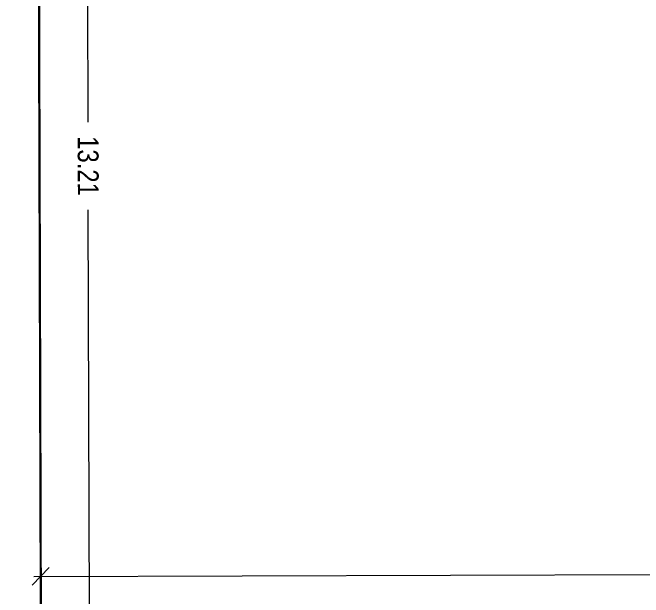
# Model space of a CAD drawing. Header units: millimetres. Extents: x 29397 to 29927, y 26123 to 26652.
# Drawn here: x 29647.95 to 29657.03, y 26368.59 to 26377.01 of the extents above; entities that cross this region are included whole.
import ezdxf

# ---------------------------------------------------------------- set-up
doc = ezdxf.new("R2010")
doc.units = ezdxf.units.MM
doc.header["$LTSCALE"] = 0.3
for name, color, linetype in [('_IndivSubPlot', 180, 'Continuous'), ('_IndivSubPlot_DIMENSION', 7, 'Continuous'), ('_InternalRoad', 3, 'Continuous')]:
    doc.layers.add(name, color=color, linetype=linetype)
doc.layers.get('0').off()
doc.styles.add('PreDCRFont', font='ARIALN.TTF')
doc.dimstyles.new('PDCR-PLOT-INT', dxfattribs={"dimtxt": 0.3, "dimasz": 0.25, "dimexe": 0.25, "dimexo": 0.25, "dimgap": 0.25, "dimtad": 0, "dimzin": 0, "dimdsep": 46, "dimtxsty": 'PreDCRFont', "dimblk": 'OBLIQUE', "dimcen": 0.5, "dimdle": 0.1, "dimadec": 0, "dimazin": 0, "dimtfac": 1, "dimtix": 1, "dimtofl": 0, "dimtmove": 1, "dimatfit": 1, "dimfxl": 1, "dimtolj": 1, "dimtzin": 0, "dimlwd": 15, "dimarcsym": 0})

# ---------------------------------------------------------------- blocks, each defined once
blk = doc.blocks.new('_Oblique')
at = {"color": 0, "linetype": 'ByBlock', "lineweight": -2}
blk.add_line((-0.5, -0.5), (0.5, 0.5), dxfattribs=at)
blk = doc.blocks.new('*D480')
at = {"layer": '_IndivSubPlot_DIMENSION', "color": 0, "lineweight": 15, "transparency": 16777216}
for p, q in [((29649.012, 26381.511), (29649.0304, 26375.4346)), ((29649.0526, 26368.0985), (29649.0342, 26374.175))]:
    blk.add_line(p, q, dxfattribs=at)
at = {"layer": '_IndivSubPlot_DIMENSION', "color": 0, "lineweight": 15, "transparency": 16777216, "xscale": 0.25, "yscale": 0.25, "zscale": 0.25}
for p, rotation in [((29649.0123, 26381.411), 90.17353337459723), ((29649.0523, 26368.1985), 270.1735333745972)]:
    blk.add_blockref('_Oblique', p, dxfattribs=dict(at, rotation=rotation))
at = {"layer": '_IndivSubPlot_DIMENSION', "color": 0, "lineweight": 15, "transparency": 16777216, "insert": (29649.0323, 26374.8048), "char_height": 0.3, "attachment_point": 5, "rotation": 270.17353, "style": 'PreDCRFont'}
blk.add_mtext('\\A1;13.21', dxfattribs=at)
blk = doc.blocks.new('*D481')
at = {"layer": '_IndivSubPlot_DIMENSION', "color": 0, "lineweight": 15, "transparency": 16777216}
for p, q in [((29671.0101, 26368.965), (29660.2972, 26368.9326)), ((29648.2502, 26368.8961), (29658.9631, 26368.9285))]:
    blk.add_line(p, q, dxfattribs=at)
at = {"layer": '_IndivSubPlot_DIMENSION', "color": 0, "lineweight": 15, "transparency": 16777216, "xscale": 0.25, "yscale": 0.25, "zscale": 0.25}
for p, rotation in [((29670.9101, 26368.9647), 0.1735333746098805), ((29648.3502, 26368.8964), 180.1735333746099)]:
    blk.add_blockref('_Oblique', p, dxfattribs=dict(at, rotation=rotation))
at = {"layer": '_IndivSubPlot_DIMENSION', "color": 0, "lineweight": 15, "transparency": 16777216, "insert": (29659.6301, 26368.9306), "char_height": 0.3, "attachment_point": 5, "rotation": 0.17353, "style": 'PreDCRFont'}
blk.add_mtext('\\A1;22.56', dxfattribs=at)

msp = doc.modelspace()

# ---------------------------------------------------------------- linework, layer by layer
at = {"layer": '_IndivSubPlot'}
msp.add_lwpolyline([(29648.3123, 26381.4089), (29648.3523, 26368.1964)], dxfattribs=at)
at = {"layer": '_InternalRoad'}
msp.add_lwpolyline([(29648.3032, 26384.4089), (29636.3041, 26384.0887), (29636.5763, 26294.2104), (29648.5763, 26294.2467)], close=True, dxfattribs=at)

# ---------------------------------------------------------------- dimensions: what is measured, and where the dimension line sits
at = {"layer": '_IndivSubPlot_DIMENSION', "lineweight": 15}
for p1, p2, text, picture, middle in [((29649.0123, 26381.411), (29649.0523, 26368.1985), '13.21', '*D480', (29649.0323, 26374.8048)), ((29648.3502, 26368.8964), (29670.9101, 26368.9647), '22.56', '*D481', (29659.6301, 26368.9306))]:
    dim = msp.add_aligned_dim(p1=p1, p2=p2, distance=0, text=text, dimstyle='PDCR-PLOT-INT', dxfattribs=at)
    dim.commit()
    dim.dimension.update_dxf_attribs({"geometry": picture, "text_midpoint": middle})

doc.saveas('drawing.dxf')
